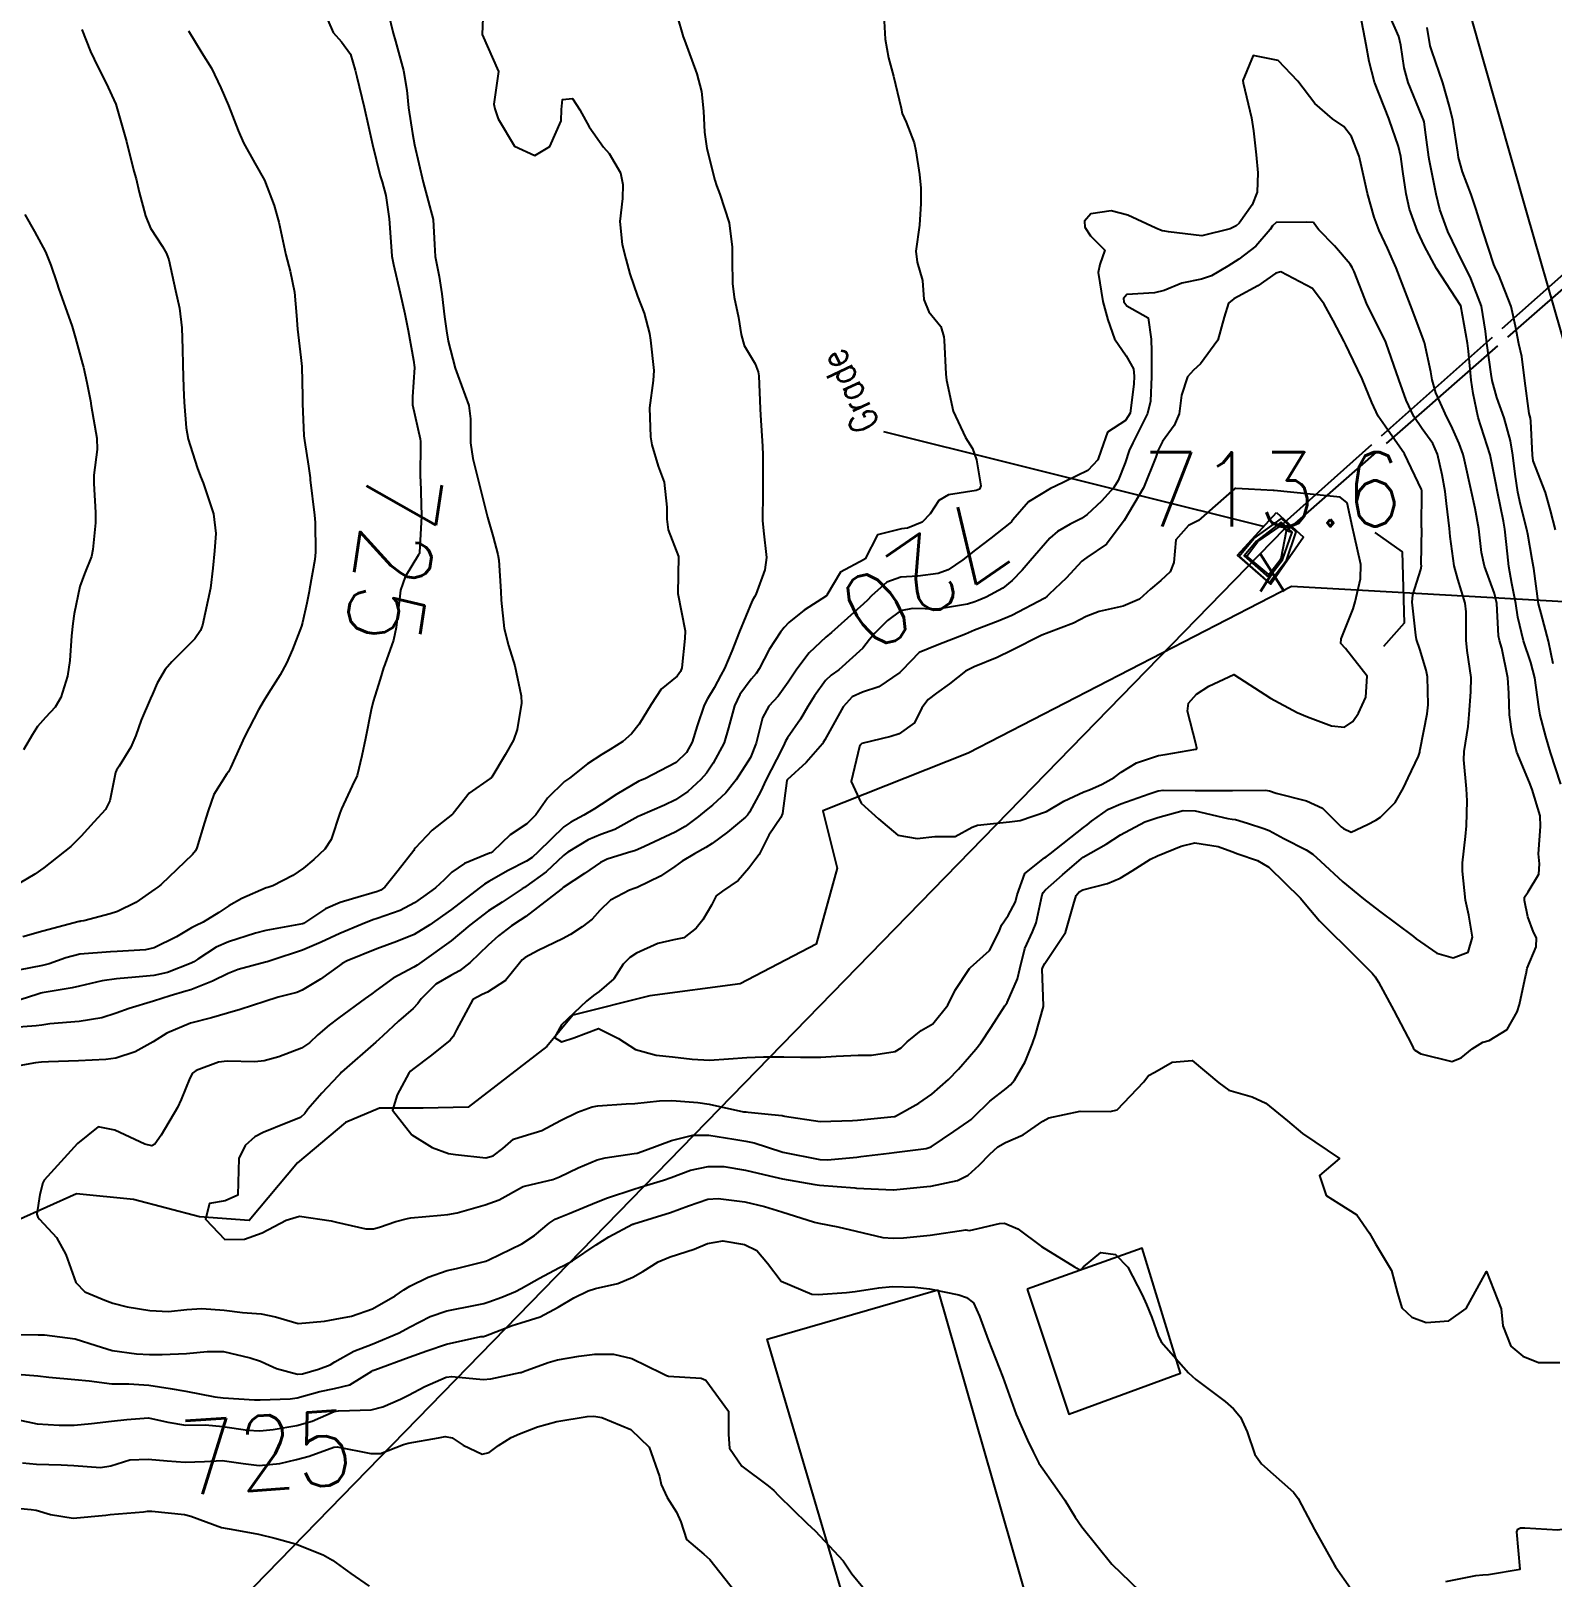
# Model space of a CAD drawing. Header units: metres. Extents: x 292545 to 299085, y 7450245 to 7463078.
# Drawn here: x 298648.7 to 298730.6, y 7450676.4 to 7450759.7 of the extents above; entities that cross this region are included whole.
import ezdxf
from ezdxf.enums import TextEntityAlignment as Align

# ---------------------------------------------------------------- set-up
doc = ezdxf.new("R2010")
doc.units = ezdxf.units.M
doc.linetypes.add('CONTINUO', pattern=[0])
doc.linetypes.add('TRACEJADO', pattern=[8.7, 8, -0.7])
for name, color, linetype in [('Cotas', 45, 'Continuous'), ('Curvas de Nivel 1m', 11, 'Continuous'), ('Curvas de Nivel 5m', 15, 'Continuous'), ('Edificações', 30, 'Continuous'), ('GALERIA', 45, 'Continuous'), ('GRADE', 45, 'Continuous'), ('Hidrografia', 140, 'Continuous'), ('Linha Férrea', 20, 'Continuous'), ('Pontes e viadutos', 190, 'Continuous'), ('Pontos Cotados', 45, 'Continuous'), ('TEXTO', 45, 'Continuous')]:
    doc.layers.add(name, color=color, linetype=linetype)
doc.styles.add('ROMANS', font='romans', dxfattribs={"height": 0.2})
doc.styles.add('Style-STANDARD', font='STANDARD.shx')

# ---------------------------------------------------------------- blocks, each defined once
blk = doc.blocks.new('ELVTXT_102')
at = {"layer": 'Pontos Cotados', "linetype": 'Continuous', "style": 'Style-STANDARD'}
for s, height, p in [('713.6', 4, (0, 4)), ('x', 3, (0, 0))]:
    blk.add_text(s, height=height, dxfattribs=at).set_placement(p, align=Align.MIDDLE_CENTER)

msp = doc.modelspace()

# ---------------------------------------------------------------- linework, layer by layer
at = {"layer": 'Curvas de Nivel 1m', "flags": 128}
for points, elevation in [([(298683.238, 7450761.417), (298683.772, 7450759.534), (298683.816, 7450759.411), (298683.891, 7450759.232), (298684.556, 7450757.403), (298684.803, 7450756.457), (298684.909, 7450755.399), (298684.962, 7450754.269), (298685.099, 7450753.397), (298685.515, 7450751.683), (298685.603, 7450751.392), (298685.796, 7450750.924), (298686.298, 7450749.382), (298686.455, 7450748.075), (298686.464, 7450747.379), (298686.481, 7450746.12), (298686.571, 7450745.377), (298686.804, 7450744.286), (298686.935, 7450743.372), (298687.099, 7450742.771), (298687.687, 7450741.784), (298687.858, 7450741.358), (298687.89, 7450741.147), (298687.973, 7450739.357), (298687.988, 7450739.018), (298688.086, 7450737.355), (298688.113, 7450736.87), (298688.111, 7450735.355), (298688.109, 7450734.852), (298688.091, 7450733.355), (298688.144, 7450732.788), (298688.303, 7450731.353), (298688.209, 7450730.697), (298687.736, 7450729.358), (298687.658, 7450729.232), (298687.529, 7450729.016), (298686.842, 7450727.37), (298686.435, 7450726.309), (298686.036, 7450725.382), (298685.85, 7450725.022), (298685.477, 7450724.343), (298685.123, 7450723.739), (298684.948, 7450723.395), (298684.566, 7450722.285), (298684.295, 7450721.401), (298683.995, 7450720.846), (298683.432, 7450720.312), (298681.743, 7450719.435), (298681.515, 7450719.345), (298681.421, 7450719.304), (298680.245, 7450718.617), (298679.402, 7450718.057), (298679.043, 7450717.819), (298678.469, 7450717.469), (298677.757, 7450717.108), (298677.387, 7450716.854), (298675.996, 7450715.501), (298675.674, 7450715.2), (298675.365, 7450714.996), (298674.387, 7450714.49), (298673.349, 7450713.91), (298673.117, 7450713.763), (298672.816, 7450713.538), (298671.331, 7450712.394), (298670.844, 7450712.049), (298670.166, 7450711.572), (298669.318, 7450711.056), (298668.393, 7450710.668), (298667.31, 7450710.282), (298665.709, 7450709.624), (298665.446, 7450709.483), (298665.299, 7450709.379), (298664.279, 7450708.649), (298663.279, 7450708.047), (298662.997, 7450707.934), (298661.99, 7450707.669), (298661.271, 7450707.441), (298659.944, 7450707.015), (298659.264, 7450706.808), (298658.405, 7450706.565), (298657.258, 7450706.265), (298655.99, 7450705.739), (298655.248, 7450705.261), (298654.277, 7450704.726), (298653.239, 7450704.39), (298652.702, 7450704.312), (298651.237, 7450704.243), (298649.609, 7450704.186), (298649.236, 7450704.174), (298648.917, 7450704.142), (298647.233, 7450703.84)], 722), ([(298673.018, 7450760.427), (298672.983, 7450759.539), (298673.873, 7450757.53), (298673.61, 7450755.777), (298673.658, 7450755.532), (298673.845, 7450754.993), (298674.729, 7450753.521), (298675.818, 7450753.009), (298676.631, 7450753.498), (298677.235, 7450754.888), (298677.261, 7450755.489), (298677.318, 7450756.021), (298677.852, 7450756.083), (298678.238, 7450755.476), (298678.754, 7450754.551), (298679.524, 7450753.463), (298679.82, 7450753.127), (298680.441, 7450752.082), (298680.561, 7450751.449), (298680.553, 7450750.687), (298680.404, 7450749.451), (298680.53, 7450748.218), (298680.734, 7450747.445), (298680.938, 7450746.635), (298681.358, 7450745.436), (298681.719, 7450744.52), (298681.997, 7450743.427), (298682.054, 7450743.071), (298682.24, 7450741.424), (298682.206, 7450740.893), (298682.004, 7450739.426), (298682.056, 7450737.853), (298682.118, 7450737.433), (298682.466, 7450736.272), (298682.79, 7450735.422), (298682.94, 7450734.072), (298682.927, 7450733.42), (298683.014, 7450732.855), (298683.563, 7450731.41), (298683.533, 7450729.41), (298683.93, 7450727.406), (298683.912, 7450727.003), (298683.737, 7450725.408), (298683.677, 7450725.222), (298683.486, 7450724.97), (298682.634, 7450724.264), (298682.098, 7450723.43), (298681.452, 7450722.382), (298681.028, 7450721.864), (298680.559, 7450721.449), (298679.883, 7450721.011), (298679.436, 7450720.747), (298678.652, 7450720.246), (298677.699, 7450719.477), (298677.536, 7450719.364), (298677.42, 7450719.286), (298676.505, 7450718.395), (298675.879, 7450717.503), (298675.388, 7450717.014), (298674.49, 7450716.411), (298673.555, 7450715.528), (298673.449, 7450715.452), (298673.371, 7450715.423), (298672.032, 7450714.881), (298671.356, 7450714.399), (298670.928, 7450713.986), (298670.467, 7450713.569), (298669.824, 7450713.089), (298669.335, 7450712.761), (298668.571, 7450712.351), (298667.328, 7450711.909), (298667.095, 7450711.834), (298666.522, 7450711.612), (298665.318, 7450711.105), (298664.308, 7450710.635), (298663.309, 7450710.211), (298661.673, 7450709.674), (298661.394, 7450709.586), (298661.301, 7450709.555), (298659.831, 7450709.158), (298659.292, 7450708.949), (298658.456, 7450708.538), (298657.278, 7450708.077), (298657.007, 7450707.994), (298656.167, 7450707.737), (298655.27, 7450707.456), (298653.968, 7450707.061), (298653.263, 7450706.81), (298652.481, 7450706.558), (298651.259, 7450706.359), (298649.682, 7450706.238), (298649.256, 7450706.169), (298648.951, 7450706.128), (298647.255, 7450706.01)], 723), ([(298667.91, 7450760.708), (298668.192, 7450759.597), (298668.307, 7450759.177), (298668.741, 7450757.591), (298668.927, 7450756.525), (298669.023, 7450755.588), (298669.224, 7450754.194), (298669.334, 7450753.585), (298669.803, 7450751.58), (298670.352, 7450749.571), (298670.408, 7450748.219), (298670.444, 7450747.57), (298670.668, 7450746.492), (298670.811, 7450745.564), (298670.962, 7450744.313), (298671.066, 7450743.56), (298671.156, 7450743.016), (298671.534, 7450741.552), (298671.677, 7450741.159), (298672.265, 7450739.544), (298672.36, 7450738.828), (298672.359, 7450737.543), (298672.484, 7450736.682), (298672.776, 7450735.538), (298673.162, 7450733.961), (298673.268, 7450733.533), (298673.572, 7450732.465), (298673.826, 7450731.527), (298673.874, 7450731.212), (298673.983, 7450729.526), (298674.004, 7450729.057), (298674.161, 7450727.524), (298674.41, 7450726.615), (298674.753, 7450725.517), (298675.084, 7450723.899), (298675.103, 7450723.514), (298674.867, 7450722.097), (298674.666, 7450721.518), (298674.228, 7450720.729), (298673.511, 7450719.529), (298673.473, 7450719.479), (298673.422, 7450719.446), (298672.287, 7450718.67), (298671.428, 7450717.559), (298671.393, 7450717.526), (298670.283, 7450716.672), (298669.374, 7450715.694), (298669.327, 7450715.627), (298669.295, 7450715.581), (298668.456, 7450714.49), (298667.745, 7450713.596), (298667.515, 7450713.433), (298667.349, 7450713.368), (298665.997, 7450712.966), (298665.34, 7450712.767), (298664.537, 7450712.436), (298663.349, 7450711.65), (298663.323, 7450711.636), (298663.3, 7450711.627), (298661.319, 7450711.269), (298660.766, 7450711.127), (298659.313, 7450710.659), (298658.649, 7450710.368), (298657.653, 7450709.716), (298657.44, 7450709.579), (298657.3, 7450709.513), (298656.02, 7450709.011), (298655.289, 7450708.841), (298654.304, 7450708.744), (298653.286, 7450708.656), (298652.504, 7450708.558), (298651.28, 7450708.267), (298650.898, 7450708.176), (298649.274, 7450707.909), (298649.203, 7450707.892), (298648.991, 7450707.823), (298647.691, 7450707.413)], 724), ([(298694.624, 7450760.571), (298694.702, 7450759.282), (298694.883, 7450758.28), (298695.148, 7450757.277), (298695.556, 7450755.565), (298695.624, 7450755.272), (298695.838, 7450754.8), (298696.267, 7450753.703), (298696.35, 7450753.262), (298696.546, 7450751.995), (298696.614, 7450751.258), (298696.627, 7450750.42), (298696.547, 7450749.258), (298696.361, 7450747.863), (298696.42, 7450747.26), (298696.719, 7450746.274), (298696.782, 7450745.254), (298697.055, 7450744.588), (298697.708, 7450743.796), (298697.866, 7450743.238), (298697.879, 7450743.06), (298697.972, 7450741.237), (298698.003, 7450740.912), (298698.371, 7450739.233), (298699.037, 7450737.828), (298699.415, 7450737.222), (298699.627, 7450736.612), (298699.85, 7450735.218), (298699.784, 7450735.045), (298699.609, 7450734.966), (298698.111, 7450734.729), (298697.601, 7450734.425), (298697.126, 7450733.718), (298696.701, 7450733.259), (298695.903, 7450732.944), (298695.579, 7450732.909), (298694.279, 7450732.58), (298693.617, 7450731.289), (298693.59, 7450731.262), (298693.562, 7450731.253), (298692.295, 7450730.566), (298691.549, 7450729.32), (298691.533, 7450729.3), (298690.331, 7450728.526), (298689.518, 7450727.855), (298689.265, 7450727.593), (298689.067, 7450727.344), (298688.457, 7450726.397), (298687.913, 7450725.356), (298687.742, 7450725.104), (298687.485, 7450724.804), (298686.869, 7450723.972), (298686.585, 7450723.373), (298686.262, 7450722.189), (298686.019, 7450721.381), (298685.432, 7450720.275), (298685.073, 7450719.747), (298684.772, 7450719.397), (298684.063, 7450718.754), (298683.406, 7450718.301), (298682.809, 7450718.012), (298681.477, 7450717.439), (298681.392, 7450717.397), (298680.124, 7450716.714), (298679.383, 7450716.434), (298678.7, 7450716.147), (298677.597, 7450715.478), (298677.465, 7450715.385), (298677.37, 7450715.302), (298676.431, 7450714.419), (298675.345, 7450713.636), (298675.264, 7450713.59), (298675.143, 7450713.512), (298674.061, 7450712.797), (298673.331, 7450712.323), (298672.324, 7450711.545), (298671.314, 7450710.702), (298669.74, 7450709.576), (298669.48, 7450709.398), (298669.299, 7450709.287), (298668.184, 7450708.696), (298667.28, 7450708.041), (298667.032, 7450707.848), (298666.686, 7450707.609), (298665.262, 7450706.569), (298664.734, 7450706.159), (298664.136, 7450705.641), (298663.674, 7450705.22), (298663.246, 7450704.919), (298662.025, 7450704.452), (298661.239, 7450704.241), (298660.738, 7450704.185), (298659.238, 7450704.229), (298658.774, 7450704.168), (298657.581, 7450703.717), (298657.378, 7450703.572), (298657.227, 7450703.314), (298656.77, 7450702.166), (298656.566, 7450701.73), (298655.677, 7450700.232), (298655.34, 7450699.748), (298655.182, 7450699.667), (298654.803, 7450699.754), (298653.19, 7450700.504), (298652.289, 7450700.682), (298651.183, 7450699.79), (298649.384, 7450697.817), (298649.313, 7450697.665), (298649.151, 7450697.051), (298648.979, 7450695.978), (298649.038, 7450695.821), (298649.132, 7450695.724), (298650.046, 7450694.73), (298650.552, 7450693.806), (298651.09, 7450692.298), (298651.572, 7450691.793), (298652.654, 7450691.351), (298653.077, 7450691.194), (298653.85, 7450690.987), (298655.073, 7450690.799), (298656.086, 7450690.748), (298657.074, 7450690.842), (298657.88, 7450690.907), (298659.074, 7450690.821), (298660.071, 7450690.692), (298661.072, 7450690.61), (298661.851, 7450690.449), (298663.067, 7450690.096), (298664.49, 7450690.214), (298665.07, 7450690.337), (298665.948, 7450690.493), (298667.076, 7450690.879), (298668.288, 7450691.588), (298668.754, 7450691.917), (298669.091, 7450692.11), (298670.082, 7450692.586), (298671.104, 7450692.944), (298671.593, 7450693.065), (298673.112, 7450693.439), (298673.18, 7450693.461), (298673.337, 7450693.528), (298674.529, 7450694.105), (298675.122, 7450694.392), (298675.796, 7450694.834), (298676.591, 7450695.495), (298676.91, 7450695.718), (298677.136, 7450695.814), (298677.67, 7450696.014), (298679.145, 7450696.635), (298679.743, 7450696.858), (298681.152, 7450697.323), (298681.501, 7450697.435), (298682.755, 7450697.82), (298683.161, 7450697.964), (298684.218, 7450698.348), (298685.17, 7450698.559), (298686.001, 7450698.551), (298687.168, 7450698.354), (298688.461, 7450698.053), (298689.161, 7450697.893), (298690.903, 7450697.577), (298691.156, 7450697.542), (298693.057, 7450697.398), (298693.154, 7450697.393), (298695.134, 7450697.289), (298695.153, 7450697.291), (298696.939, 7450697.47), (298697.157, 7450697.495), (298698.59, 7450697.8), (298699.166, 7450698.094), (298699.763, 7450698.625), (298700.336, 7450699.208), (298700.78, 7450699.612), (298701.189, 7450699.85), (298702.132, 7450700.252), (298703.201, 7450700.991), (298703.527, 7450701.175), (298705.207, 7450701.525), (298706.819, 7450701.521), (298707.208, 7450701.603), (298708.643, 7450703.109), (298708.885, 7450703.448), (298709.231, 7450703.638), (298710.161, 7450704.168), (298711.241, 7450704.259), (298712.68, 7450703.065), (298713.219, 7450702.669), (298714.474, 7450702.299), (298715.212, 7450701.971), (298716.386, 7450701.018), (298717.196, 7450700.332), (298719.183, 7450698.99), (298718.11, 7450698.059), (298718.463, 7450696.997), (298719.149, 7450696.567), (298720.119, 7450695.951), (298720.806, 7450694.965), (298721.124, 7450694.383), (298721.988, 7450692.951), (298722.317, 7450691.721), (298722.545, 7450690.945), (298723.078, 7450690.429), (298723.856, 7450690.151), (298725.076, 7450690.238), (298726.018, 7450690.906), (298727.103, 7450692.89), (298727.891, 7450690.882), (298727.99, 7450689.964), (298728.417, 7450688.876), (298729.055, 7450688.33), (298729.916, 7450687.991), (298731.05, 7450687.997)], 721), ([(298731.11, 7450719.152), (298730.554, 7450720.853), (298730.306, 7450721.712), (298730.003, 7450722.862), (298729.919, 7450723.314), (298729.705, 7450724.867), (298729.495, 7450725.699), (298729.097, 7450726.866), (298728.8, 7450728.145), (298728.679, 7450728.873), (298728.476, 7450729.949), (298728.314, 7450730.879), (298728.239, 7450731.549), (298728.09, 7450732.882), (298728.015, 7450733.311), (298727.695, 7450734.889), (298727.61, 7450735.365), (298727.297, 7450736.893), (298727.142, 7450737.391), (298726.655, 7450738.9), (298726.378, 7450740.198), (298726.27, 7450740.904), (298726.134, 7450742.47), (298726.081, 7450742.906), (298725.723, 7450744.91), (298724.419, 7450746.923), (298723.765, 7450748.13), (298723.504, 7450748.668), (298723.382, 7450748.936), (298722.956, 7450750.113), (298722.767, 7450750.945), (298722.601, 7450752.158), (298722.49, 7450752.95), (298722.37, 7450753.493), (298721.862, 7450754.96), (298721.844, 7450755.007), (298721.073, 7450756.968), (298720.786, 7450758.069), (298720.619, 7450758.973), (298720.309, 7450760.576)], 721), ([(298730.705, 7450725.638), (298730.453, 7450726.851), (298730.046, 7450728.337), (298729.915, 7450728.856), (298729.648, 7450730.773), (298729.635, 7450730.859), (298729.567, 7450731.246), (298729.338, 7450732.621), (298729.284, 7450732.864), (298728.935, 7450734.209), (298728.792, 7450734.872), (298728.646, 7450735.847), (298728.521, 7450736.877), (298728.406, 7450737.644), (298728.057, 7450738.884), (298727.669, 7450739.985), (298727.409, 7450740.893), (298727.349, 7450741.231), (298727.12, 7450742.896), (298727.048, 7450743.558), (298726.83, 7450744.899), (298726.258, 7450746.392), (298726.006, 7450746.907), (298725.758, 7450747.397), (298725.024, 7450748.917), (298724.595, 7450750.112), (298724.392, 7450750.924), (298724.028, 7450752.719), (298723.993, 7450752.928), (298723.835, 7450754.132), (298723.739, 7450754.829), (298723.716, 7450754.932), (298723.623, 7450755.157), (298722.886, 7450756.945), (298722.672, 7450757.739), (298722.487, 7450758.951), (298722.372, 7450759.427), (298721.908, 7450760.489)], 722), ([(298651.41, 7450759.795), (298651.881, 7450758.609), (298652.267, 7450757.786), (298652.73, 7450756.916), (298653.244, 7450755.776), (298653.823, 7450753.77), (298654.22, 7450752.177), (298654.338, 7450751.762), (298654.509, 7450751.042), (298654.846, 7450749.754), (298655.12, 7450749.103), (298655.757, 7450748.119), (298655.977, 7450747.738), (298656.099, 7450747.387), (298656.463, 7450745.733), (298656.665, 7450744.784), (298656.803, 7450743.729), (298656.828, 7450742.592), (298656.845, 7450741.728), (298656.898, 7450740.501), (298656.932, 7450739.727), (298657.03, 7450738.338), (298657.141, 7450737.725), (298657.618, 7450736.213), (298657.802, 7450735.718), (298657.942, 7450735.383), (298658.5, 7450733.711), (298658.624, 7450732.658), (298658.567, 7450731.71), (298658.476, 7450730.789), (298658.342, 7450729.712), (298658.205, 7450729.041), (298657.91, 7450727.716), (298657.806, 7450727.421), (298657.506, 7450726.984), (298656.264, 7450725.738), (298655.899, 7450725.332), (298655.476, 7450724.595), (298655.22, 7450723.999), (298655.111, 7450723.754), (298654.609, 7450722.6), (298654.318, 7450721.761), (298654.06, 7450721.14), (298653.426, 7450720.111), (298653.286, 7450719.91), (298653.219, 7450719.772), (298652.923, 7450718.252), (298652.686, 7450717.777), (298652.066, 7450717.104), (298651.379, 7450716.352), (298650.825, 7450715.798), (298649.361, 7450714.639), (298648.878, 7450714.304), (298648.08, 7450713.833)], 727), ([(298657.154, 7450759.727), (298657.881, 7450758.548), (298658.402, 7450757.715), (298658.909, 7450756.663), (298659.314, 7450755.705), (298659.833, 7450754.364), (298660.115, 7450753.696), (298660.728, 7450752.602), (298661.257, 7450751.678), (298661.783, 7450750.325), (298661.961, 7450749.668), (298662.023, 7450749.415), (298662.395, 7450747.664), (298662.629, 7450746.776), (298662.878, 7450745.659), (298662.981, 7450744.39), (298663.032, 7450743.657), (298663.218, 7450742.125), (298663.258, 7450741.654), (298663.298, 7450740.022), (298663.3, 7450739.654), (298663.378, 7450737.912), (298663.412, 7450737.652), (298663.619, 7450736.283), (298663.711, 7450735.649), (298663.724, 7450735.536), (298663.949, 7450733.646), (298663.983, 7450733.242), (298664.004, 7450731.646), (298663.958, 7450731.247), (298663.684, 7450729.649), (298663.659, 7450729.531), (298663.532, 7450728.89), (298663.311, 7450727.857), (298663.249, 7450727.653), (298662.757, 7450726.401), (298662.432, 7450725.661), (298662.102, 7450725.045), (298661.469, 7450724.045), (298661.325, 7450723.812), (298661.236, 7450723.673), (298660.937, 7450723.157), (298660.183, 7450721.689), (298659.426, 7450720.034), (298659.31, 7450719.815), (298659.229, 7450719.702), (298658.516, 7450718.599), (298658.214, 7450717.712), (298658.022, 7450717.078), (298657.615, 7450715.718), (298657.538, 7450715.551), (298657.369, 7450715.35), (298655.686, 7450713.745), (298655.501, 7450713.598), (298655.349, 7450713.484), (298654.328, 7450712.771), (298653.331, 7450712.297), (298652.943, 7450712.16), (298651.511, 7450711.788), (298651.352, 7450711.76), (298651.323, 7450711.755), (298651.275, 7450711.743), (298649.317, 7450711.237), (298648.227, 7450710.918)], 726), ([(298730.828, 7450732.848), (298730.555, 7450733.889), (298730.28, 7450734.853), (298729.628, 7450736.562), (298729.58, 7450736.861), (298729.499, 7450738.71), (298729.468, 7450738.863), (298729.398, 7450739.123), (298729.169, 7450740.868), (298729.003, 7450742.177), (298728.847, 7450742.873), (298728.662, 7450743.826), (298728.441, 7450744.879), (298727.749, 7450746.611), (298727.614, 7450746.891), (298727.505, 7450747.143), (298726.926, 7450748.898), (298726.536, 7450750.152), (298726.284, 7450750.905), (298725.811, 7450752.128), (298725.597, 7450752.912), (298725.555, 7450753.183), (298725.298, 7450754.915), (298725.118, 7450755.653), (298724.756, 7450756.921), (298724.161, 7450758.657), (298724.07, 7450758.928), (298723.903, 7450759.91)], 723), ([(298648.343, 7450749.832), (298648.855, 7450748.915), (298649.456, 7450747.823), (298649.746, 7450747.105), (298650.066, 7450746.145), (298650.18, 7450745.813), (298650.414, 7450745.119), (298650.883, 7450743.802), (298651.072, 7450743.175), (298651.444, 7450741.794), (298651.493, 7450741.605), (298651.673, 7450740.788), (298651.873, 7450739.788), (298651.922, 7450739.524), (298652.223, 7450737.784), (298652.24, 7450737.17), (298652.058, 7450735.786), (298652.051, 7450735.341), (298652.156, 7450733.784), (298652.142, 7450733.22), (298652.01, 7450731.786), (298651.93, 7450731.415), (298651.55, 7450730.475), (298651.305, 7450729.794), (298651.002, 7450728.316), (298650.929, 7450727.799), (298650.853, 7450727.146), (298650.76, 7450725.801), (298650.642, 7450724.96), (298650.282, 7450723.808), (298649.977, 7450723.3), (298649.457, 7450722.745), (298649.018, 7450722.255), (298648.758, 7450721.827), (298648.276, 7450720.99)], 728), ([(298647.396, 7450689.5), (298649.06, 7450689.488), (298649.397, 7450689.479), (298651.058, 7450689.278), (298652.183, 7450688.912), (298653.052, 7450688.638), (298654.349, 7450688.458), (298655.05, 7450688.424), (298655.736, 7450688.426), (298657.051, 7450688.486), (298658.166, 7450688.595), (298659.052, 7450688.594), (298660.482, 7450688.252), (298661.047, 7450688.058), (298661.309, 7450687.94), (298661.899, 7450687.667), (298663.039, 7450687.37), (298663.304, 7450687.382), (298664.167, 7450687.639), (298664.8, 7450687.877), (298665.047, 7450688.024), (298666.069, 7450688.603), (298667.057, 7450688.98), (298668.517, 7450689.588), (298669.066, 7450689.889), (298670.173, 7450690.468), (298671.075, 7450690.781), (298672.627, 7450691.085), (298673.079, 7450691.179), (298673.348, 7450691.259), (298674.045, 7450691.52), (298674.777, 7450691.823), (298675.09, 7450691.981), (298676.068, 7450692.531), (298677.107, 7450693.09), (298677.377, 7450693.218), (298677.86, 7450693.479), (298679.122, 7450694.328), (298679.808, 7450694.772), (298681.093, 7450695.44), (298681.119, 7450695.454), (298681.161, 7450695.467), (298683.14, 7450696.072), (298684.105, 7450696.439), (298685.147, 7450696.786), (298685.706, 7450696.826), (298687.146, 7450696.64), (298688.19, 7450696.401), (298689.141, 7450696.119), (298690.899, 7450695.558), (298691.135, 7450695.497), (298692.152, 7450695.31), (298693.131, 7450695.07), (298694.569, 7450694.72), (298695.127, 7450694.683), (298695.683, 7450694.709), (298697.129, 7450694.848), (298699.044, 7450695.134), (298699.132, 7450695.131), (298699.239, 7450695.112), (298699.705, 7450695.214), (298700.859, 7450695.479), (298701.136, 7450695.497), (298701.856, 7450695.193), (298703.119, 7450694.248), (298704.898, 7450693.153), (298705.024, 7450693.073), (298705.102, 7450693.026), (298705.254, 7450692.996), (298705.392, 7450693.147), (298706.329, 7450693.923), (298707.113, 7450693.813), (298707.779, 7450693.123), (298708.557, 7450691.646), (298708.785, 7450691.113), (298709.076, 7450690.41), (298709.403, 7450689.441), (298709.577, 7450689.102), (298711.038, 7450687.429), (298711.434, 7450687.076), (298713.021, 7450685.895), (298713.463, 7450685.499), (298713.851, 7450685.047), (298714.216, 7450684.253), (298714.625, 7450683.036), (298714.985, 7450682.53), (298716.709, 7450681.013), (298716.959, 7450680.661), (298717.833, 7450679.001), (298718.914, 7450677.083), (298718.97, 7450676.989), (298719.771, 7450675.846)], 722), ([(298647.476, 7450687.396), (298649.035, 7450687.275), (298649.64, 7450687.208), (298651.032, 7450687.086), (298651.81, 7450687.01), (298653.029, 7450686.852), (298653.95, 7450686.84), (298655.028, 7450686.778), (298656.169, 7450686.589), (298657.024, 7450686.445), (298658.574, 7450686.15), (298659.019, 7450686.09), (298660.719, 7450685.982), (298661.017, 7450685.977), (298662.634, 7450686.04), (298663.02, 7450686.093), (298664.234, 7450686.429), (298665.027, 7450686.597), (298665.859, 7450686.793), (298667.042, 7450687.53), (298667.087, 7450687.564), (298667.193, 7450687.608), (298669.05, 7450688.283), (298669.995, 7450688.63), (298671.057, 7450688.984), (298672.92, 7450689.39), (298673.062, 7450689.403), (298673.163, 7450689.427), (298673.396, 7450689.527), (298674.595, 7450689.987), (298675.069, 7450690.126), (298676.117, 7450690.455), (298677.078, 7450690.976), (298677.923, 7450691.477), (298678.698, 7450691.857), (298679.091, 7450691.976), (298680.288, 7450692.255), (298681.1, 7450692.597), (298681.649, 7450692.888), (298682.463, 7450693.42), (298683.116, 7450693.683), (298684.415, 7450694.102), (298685.123, 7450694.408), (298685.956, 7450694.551), (298687.123, 7450694.352), (298687.786, 7450694.026), (298688.356, 7450693.351), (298689.099, 7450692.382), (298690.744, 7450691.668), (298691.088, 7450691.651), (298692.623, 7450691.771), (298693.091, 7450691.827), (298694.352, 7450692.023), (298695.095, 7450692.094), (298696.293, 7450692.06), (298697.094, 7450691.967), (298698.671, 7450691.645), (298699.087, 7450691.503), (298699.462, 7450691.216), (298699.79, 7450690.499), (298700.247, 7450689.208), (298701.033, 7450687.2), (298701.753, 7450685.193), (298702.375, 7450683.81), (298702.675, 7450683.183), (298702.984, 7450682.566), (298703.976, 7450681.165), (298704.384, 7450680.585), (298704.948, 7450679.671), (298705.304, 7450679.146), (298706.913, 7450677.13), (298708.894, 7450675.227)], 723), ([(298647.909, 7450684.926), (298649.002, 7450684.686), (298650.195, 7450684.614), (298651.001, 7450684.627), (298651.926, 7450684.71), (298653.004, 7450684.837), (298653.835, 7450684.932), (298655.006, 7450685.01), (298656.048, 7450684.779), (298657.002, 7450684.627), (298658.081, 7450684.631), (298659.001, 7450684.545), (298660.336, 7450684.351), (298660.999, 7450684.322), (298661.717, 7450684.386), (298663.002, 7450684.595), (298663.818, 7450684.829), (298665.01, 7450685.346), (298665.24, 7450685.398), (298667.011, 7450685.444), (298667.627, 7450685.601), (298668.586, 7450686.02), (298669.023, 7450686.236), (298669.897, 7450686.704), (298671.038, 7450687.205), (298671.346, 7450687.248), (298673.036, 7450687.085), (298673.449, 7450687.114), (298675.032, 7450687.447), (298675.082, 7450687.46), (298675.21, 7450687.508), (298676.537, 7450687.999), (298677.043, 7450688.131), (298678.191, 7450688.328), (298679.048, 7450688.443), (298680.054, 7450688.444), (298681.045, 7450688.214), (298682.668, 7450687.415), (298682.909, 7450687.289), (298683.031, 7450687.255), (298684.786, 7450687.149), (298685.029, 7450687.045), (298686.255, 7450685.378), (298686.262, 7450684.116), (298686.318, 7450683.377), (298686.978, 7450682.408), (298688.39, 7450681.349), (298688.709, 7450681.093), (298688.958, 7450680.825), (298690.502, 7450679.324), (298690.937, 7450678.932), (298692.439, 7450677.305), (298692.906, 7450676.618), (298693.499, 7450675.891)], 724), ([(298646.947, 7450680.231), (298648.686, 7450680.082), (298648.945, 7450680.043), (298649.731, 7450679.812), (298650.941, 7450679.605), (298652.702, 7450679.774), (298652.943, 7450679.803), (298654.738, 7450679.959), (298654.945, 7450679.986), (298655.191, 7450679.992), (298656.944, 7450679.798), (298657.277, 7450679.717), (298658.937, 7450679.111), (298659.651, 7450678.977), (298660.934, 7450678.751), (298661.805, 7450678.54), (298662.929, 7450678.224), (298664.418, 7450677.635), (298664.919, 7450677.339), (298665.903, 7450676.625), (298666.898, 7450675.953)], 726), ([(298724.906, 7450676.189), (298726.53, 7450676.516), (298726.91, 7450676.559), (298727.216, 7450676.581), (298728.913, 7450676.87), (298728.748, 7450678.872), (298728.796, 7450679.02), (298728.945, 7450679.087), (298729.163, 7450679.085), (298730.944, 7450678.978), (298732.538, 7450679.233), (298732.947, 7450679.252), (298733.52, 7450678.814), (298734.92, 7450677.276), (298735.138, 7450676.797), (298735.394, 7450675.288)], 722)]:
    msp.add_lwpolyline(points, dxfattribs=dict(at, elevation=elevation))
for points, elevation in [([(298717.779, 7450749.395), (298717.38, 7450749.413), (298715.778, 7450749.396), (298715.577, 7450749.231), (298715.442, 7450749.033), (298714.675, 7450748.13), (298713.757, 7450747.423), (298713.162, 7450747.059), (298712.279, 7450746.538), (298711.742, 7450746.349), (298710.693, 7450746.136), (298709.733, 7450745.743), (298709.223, 7450745.615), (298707.729, 7450745.52), (298707.548, 7450745.309), (298707.562, 7450745.132), (298707.721, 7450744.921), (298708.868, 7450744.266), (298709.038, 7450743.11), (298709.049, 7450742.462), (298709.048, 7450741.11), (298708.994, 7450739.779), (298708.846, 7450739.112), (298708.043, 7450737.53), (298707.85, 7450737.127), (298707.626, 7450736.458), (298707.25, 7450735.501), (298707.024, 7450735.136), (298706.356, 7450734.388), (298705.591, 7450733.674), (298705.277, 7450733.464), (298704.674, 7450733.159), (298703.989, 7450732.756), (298703.575, 7450732.397), (298702.517, 7450731.186), (298702.076, 7450730.671), (298701.547, 7450730.115), (298701.034, 7450729.712), (298700.148, 7450729.214), (298699.711, 7450729.038), (298699.53, 7450728.977), (298699.144, 7450728.84), (298697.526, 7450728.568), (298696.182, 7450728.608), (298695.525, 7450728.479), (298694.834, 7450727.963), (298694.142, 7450727.284), (298693.861, 7450726.935), (298693.505, 7450726.481), (298692.196, 7450725.309), (298691.787, 7450725.017), (298691.484, 7450724.732), (298690.887, 7450723.911), (298690.534, 7450723.329), (298690.139, 7450722.651), (298689.446, 7450721.643), (298689.329, 7450721.457), (298689.279, 7450721.342), (298689.131, 7450721.036), (298688.263, 7450719.357), (298688.001, 7450718.774), (298687.397, 7450717.635), (298687.28, 7450717.485), (298687.167, 7450717.372), (298686.199, 7450716.568), (298685.378, 7450715.943), (298685.039, 7450715.73), (298684.419, 7450715.4), (298683.766, 7450715.007), (298683.362, 7450714.71), (298682.586, 7450714.19), (298681.345, 7450713.59), (298681.234, 7450713.551), (298680.923, 7450713.444), (298679.901, 7450712.89), (298679.332, 7450712.346), (298678.91, 7450711.881), (298678.381, 7450711.469), (298677.738, 7450711.057), (298677.316, 7450710.812), (298675.997, 7450710.187), (298675.306, 7450709.805), (298675.137, 7450709.679), (298674.992, 7450709.513), (298674.245, 7450708.564), (298673.279, 7450707.945), (298672.989, 7450707.823), (298672.475, 7450707.542), (298671.608, 7450705.906), (298671.421, 7450705.557), (298671.251, 7450705.366), (298670.256, 7450704.557), (298669.235, 7450703.786), (298669.12, 7450703.695), (298669.03, 7450703.582), (298668.399, 7450702.404), (298668.156, 7450701.59), (298669.19, 7450700.267), (298670.283, 7450699.569), (298671.178, 7450699.255), (298671.541, 7450699.191), (298673.175, 7450699.025), (298673.582, 7450699.121), (298674.094, 7450699.521), (298674.671, 7450700.032), (298675.19, 7450700.18), (298676.207, 7450700.486), (298677.198, 7450701.022), (298678.12, 7450701.476), (298678.912, 7450701.76), (298679.208, 7450701.816), (298680.735, 7450701.92), (298681.211, 7450701.953), (298682.545, 7450702.088), (298683.213, 7450702.114), (298684.602, 7450702.006), (298685.208, 7450701.903), (298687.071, 7450701.505), (298687.204, 7450701.491), (298687.32, 7450701.485), (298688.578, 7450701.349), (298689.153, 7450701.291), (298689.202, 7450701.284), (298689.282, 7450701.259), (298691.199, 7450700.972), (298692.936, 7450701.029), (298693.201, 7450701.057), (298695.18, 7450701.248), (298695.203, 7450701.25), (298695.219, 7450701.254), (298695.256, 7450701.269), (298696.509, 7450701.958), (298697.215, 7450702.449), (298698.121, 7450703.237), (298698.661, 7450703.799), (298699.242, 7450704.477), (298699.588, 7450704.876), (298699.848, 7450705.214), (298700.413, 7450706.057), (298701.141, 7450707.201), (298701.199, 7450707.276), (298701.276, 7450707.392), (298701.834, 7450708.656), (298701.949, 7450709.194), (298702.218, 7450710.287), (298702.648, 7450711.187), (298702.84, 7450711.673), (298703.162, 7450713.182), (298703.216, 7450713.31), (298703.347, 7450713.449), (298704.263, 7450714.263), (298705.278, 7450715.151), (298705.374, 7450715.215), (298706.61, 7450715.908), (298707.386, 7450716.412), (298708.701, 7450717.11), (298709.396, 7450717.359), (298710.765, 7450717.721), (298711.399, 7450717.707), (298713.165, 7450717.292), (298713.395, 7450717.263), (298713.579, 7450717.242), (298714.222, 7450717.048), (298715.113, 7450716.757), (298715.389, 7450716.643), (298716.178, 7450716.229), (298717.379, 7450715.618), (298717.747, 7450715.375), (298718.156, 7450714.998), (298719.357, 7450713.89), (298720.471, 7450712.969), (298721.336, 7450712.304), (298723.173, 7450710.942), (298723.321, 7450710.825), (298724.425, 7450710.038), (298725.306, 7450709.792), (298726.11, 7450710.103), (298726.353, 7450710.9), (298726.148, 7450712.089), (298725.98, 7450712.904), (298725.808, 7450714.463), (298725.811, 7450714.906), (298725.971, 7450716.32), (298726.025, 7450716.904), (298726.056, 7450718.254), (298726.024, 7450718.904), (298725.885, 7450720.456), (298725.904, 7450720.905), (298726.112, 7450722.248), (298726.164, 7450722.903), (298726.261, 7450724.116), (298726.274, 7450724.902), (298726.067, 7450726.341), (298726.003, 7450726.905), (298726.011, 7450728.422), (298725.956, 7450728.906), (298725.552, 7450730.193), (298725.363, 7450730.913), (298725.156, 7450732.493), (298725.109, 7450732.917), (298724.951, 7450734.274), (298724.873, 7450734.921), (298724.722, 7450735.818), (298724.463, 7450736.928), (298724.212, 7450737.505), (298723.646, 7450738.286), (298723.188, 7450738.945), (298722.777, 7450739.838), (298722.373, 7450740.953), (298721.702, 7450742.907), (298721.679, 7450742.96), (298721.654, 7450743.01), (298720.672, 7450744.971), (298719.966, 7450746.762), (298719.874, 7450746.979), (298719.755, 7450747.167), (298718.916, 7450748.144), (298718.068, 7450749.006), (298717.945, 7450749.178)], 719), ([(298718.357, 7450745), (298717.735, 7450745.843), (298716.024, 7450746.752), (298715.748, 7450746.675), (298714.782, 7450745.995), (298713.728, 7450745.413), (298713.489, 7450745.291), (298713.203, 7450745.058), (298712.96, 7450744.306), (298712.63, 7450743.066), (298711.69, 7450741.791), (298711.315, 7450741.455), (298710.996, 7450741.087), (298710.665, 7450740.093), (298710.535, 7450739.091), (298710.275, 7450738.465), (298709.638, 7450737.612), (298709.401, 7450737.103), (298709.29, 7450736.766), (298708.62, 7450735.115), (298707.586, 7450733.345), (298707.491, 7450733.224), (298707.423, 7450733.132), (298706.635, 7450732.076), (298705.565, 7450731.352), (298705.44, 7450731.276), (298705.303, 7450731.153), (298704.459, 7450730.251), (298703.536, 7450729.374), (298703.437, 7450729.269), (298703.31, 7450729.173), (298701.523, 7450728.242), (298700.792, 7450727.935), (298699.515, 7450727.44), (298699.028, 7450727.227), (298697.507, 7450726.642), (298696.528, 7450726.234), (298695.602, 7450725.269), (298695.551, 7450725.211), (298695.491, 7450725.156), (298694.365, 7450724.396), (298693.475, 7450724.101), (298692.924, 7450723.846), (298692.446, 7450723.305), (298691.445, 7450721.536), (298691.368, 7450721.397), (298691.319, 7450721.321), (298690.446, 7450720.317), (298689.423, 7450719.389), (298689.401, 7450719.34), (298689.172, 7450717.568), (298689.083, 7450717.345), (298688.426, 7450716.397), (298687.918, 7450715.362), (298687.686, 7450715.047), (298687.362, 7450714.627), (298686.772, 7450713.955), (298685.931, 7450713.384), (298685.597, 7450713.131), (298685.335, 7450712.637), (298684.877, 7450711.845), (298684.519, 7450711.398), (298683.854, 7450710.868), (298683.316, 7450710.763), (298682.456, 7450710.565), (298681.309, 7450710.035), (298680.944, 7450709.806), (298680.586, 7450709.447), (298680.078, 7450708.665), (298679.281, 7450707.972), (298678.977, 7450707.763), (298678.599, 7450707.467), (298677.26, 7450706.192), (298676.878, 7450705.494), (298677.251, 7450705.268), (298677.925, 7450705.48), (298679.258, 7450705.988), (298680.331, 7450705.449), (298681.247, 7450704.863), (298682.364, 7450704.543), (298683.243, 7450704.456), (298684.303, 7450704.333), (298685.236, 7450704.284), (298686.26, 7450704.358), (298687.239, 7450704.423), (298688.143, 7450704.453), (298689.24, 7450704.456), (298690.131, 7450704.44), (298691.24, 7450704.449), (298692.062, 7450704.487), (298693.242, 7450704.545), (298693.972, 7450704.553), (298695.245, 7450704.739), (298695.568, 7450704.947), (298695.888, 7450705.264), (298696.645, 7450705.871), (298697.263, 7450706.236), (298698.075, 7450707.238), (298698.468, 7450708.049), (298699.244, 7450709.221), (298699.303, 7450709.273), (298700.327, 7450710.195), (298700.835, 7450711.205), (298700.976, 7450711.554), (298701.332, 7450712.069), (298701.72, 7450712.816), (298701.815, 7450713.195), (298702.224, 7450714.327), (298703.292, 7450715.181), (298703.373, 7450715.229), (298703.585, 7450715.386), (298705.39, 7450716.81), (298705.584, 7450716.955), (298705.826, 7450717.146), (298706.743, 7450717.793), (298707.402, 7450718.085), (298708.923, 7450718.622), (298709.41, 7450718.786), (298709.677, 7450718.831), (298711.41, 7450718.815), (298711.683, 7450718.804), (298713.41, 7450718.81), (298715.202, 7450718.824), (298715.411, 7450718.788), (298715.769, 7450718.667), (298717.405, 7450718.246), (298718.263, 7450717.859), (298719.136, 7450716.984), (298719.265, 7450716.855), (298719.391, 7450716.759), (298719.808, 7450716.557), (298720.692, 7450716.967), (298721.143, 7450717.215), (298721.397, 7450717.362), (298722.191, 7450718.166), (298722.635, 7450718.948), (298722.877, 7450719.489), (298723.439, 7450720.662), (298723.509, 7450720.872), (298723.517, 7450720.939), (298723.528, 7450721.023), (298723.903, 7450722.933), (298723.954, 7450723.419), (298723.917, 7450724.934), (298723.857, 7450725.295), (298723.508, 7450726.426), (298723.341, 7450726.942), (298723.293, 7450727.165), (298723.092, 7450728.944), (298723.133, 7450729.351), (298723.56, 7450730.718), (298723.602, 7450730.9), (298723.599, 7450730.939), (298723.593, 7450730.97), (298723.613, 7450732.94), (298723.611, 7450732.967), (298723.616, 7450734.94), (298723.604, 7450735.029), (298722.681, 7450736.95), (298721.648, 7450738.431), (298721.263, 7450738.964), (298720.919, 7450739.713), (298720.397, 7450740.973), (298719.698, 7450742.439), (298719.524, 7450742.806), (298719.442, 7450742.984), (298718.843, 7450744.122)], 718), ([(298719.596, 7450734.3), (298719.212, 7450734.599), (298717.601, 7450734.77), (298715.67, 7450734.961), (298715.602, 7450734.97), (298714.281, 7450735.043), (298713.603, 7450735.083), (298713.572, 7450735.082), (298713.522, 7450735.051), (298711.586, 7450733.359), (298711.412, 7450733.254), (298711.04, 7450733.085), (298710.366, 7450732.301), (298710.256, 7450731.093), (298710.06, 7450730.59), (298709.548, 7450730.124), (298709.004, 7450729.645), (298708.397, 7450729.117), (298707.529, 7450728.74), (298706.224, 7450728.445), (298705.523, 7450728.173), (298704.851, 7450727.825), (298703.514, 7450727.32), (298703.139, 7450727.176), (298701.504, 7450726.353), (298700.731, 7450725.977), (298699.495, 7450725.476), (298699.035, 7450725.227), (298698.174, 7450724.549), (298697.475, 7450724.057), (298697.018, 7450723.706), (298696.685, 7450723.258), (298696.274, 7450722.443), (298695.449, 7450721.854), (298694.998, 7450721.723), (298693.443, 7450721.337), (298693.394, 7450721.291), (298693.319, 7450721.169), (298692.873, 7450719.298), (298693.405, 7450718.117), (298694.343, 7450717.281), (298695.384, 7450716.394), (298696.424, 7450716.218), (298697.384, 7450716.334), (298698.476, 7450716.326), (298699.389, 7450716.823), (298699.675, 7450716.932), (298701.392, 7450717.126), (298701.975, 7450717.191), (298703.398, 7450717.671), (298704.326, 7450718.238), (298705.409, 7450718.731), (298705.716, 7450718.841), (298706.402, 7450719.14), (298707.04, 7450719.512), (298707.423, 7450719.788), (298708.253, 7450720.295), (298709.437, 7450720.691), (298709.783, 7450720.752), (298711.442, 7450721.026), (298711.481, 7450721.041), (298711.503, 7450721.079), (298711.446, 7450721.343), (298710.988, 7450723.085), (298711.05, 7450723.503), (298711.477, 7450723.991), (298712.134, 7450724.422), (298713.493, 7450725.06), (298715.474, 7450723.773), (298716.909, 7450723.016), (298717.461, 7450722.782), (298718.746, 7450722.281), (298719.455, 7450722.222), (298719.909, 7450722.525), (298720.201, 7450722.973), (298720.607, 7450723.837), (298720.676, 7450724.968), (298719.508, 7450726.464), (298719.259, 7450726.732), (298719.276, 7450726.984), (298719.519, 7450727.598), (298719.916, 7450728.589), (298720.024, 7450728.975), (298720.317, 7450730.207), (298720.342, 7450730.972), (298719.98, 7450732.575), (298719.881, 7450732.977)], 717)]:
    msp.add_lwpolyline(points, close=True, dxfattribs=dict(at, elevation=elevation))
at = {"layer": 'Curvas de Nivel 5m', "elevation": 725, "flags": 128}
for points in [[(298664.192, 7450761.372), (298664.957, 7450759.634), (298665.403, 7450759.142), (298665.881, 7450758.467), (298666.149, 7450757.617), (298666.233, 7450757.253), (298666.618, 7450755.612), (298666.867, 7450754.58), (298667.074, 7450753.607), (298667.493, 7450751.916), (298667.588, 7450751.602), (298667.792, 7450750.859), (298667.977, 7450749.598), (298667.992, 7450749.376), (298668.125, 7450747.596), (298668.206, 7450747.138), (298668.573, 7450745.592), (298668.819, 7450744.486), (298668.99, 7450743.587), (298669.292, 7450741.979), (298669.33, 7450741.584), (298669.224, 7450740.019), (298669.238, 7450739.584), (298669.635, 7450737.75), (298669.662, 7450737.609), (298669.662, 7450737.58), (298669.647, 7450735.614), (298669.654, 7450735.579), (298669.659, 7450735.533), (298669.722, 7450733.578), (298669.615, 7450731.631), (298669.604, 7450731.579), (298669.562, 7450731.494), (298668.827, 7450730.311), (298668.589, 7450729.59), (298668.471, 7450728.648), (298668.356, 7450727.592), (298668.199, 7450726.9), (298667.742, 7450725.598), (298667.674, 7450725.414), (298667.481, 7450724.802), (298667.192, 7450723.879), (298667.108, 7450723.605), (298667.002, 7450723.151), (298666.691, 7450721.611), (298666.499, 7450720.679), (298666.24, 7450719.618), (298665.972, 7450719.064), (298665.396, 7450717.826), (298665.343, 7450717.681), (298665.328, 7450717.631), (298664.844, 7450716.17), (298664.505, 7450715.639), (298663.92, 7450715.092), (298663.363, 7450714.628), (298662.787, 7450714.227), (298661.699, 7450713.667), (298661.431, 7450713.59), (298661.351, 7450713.565), (298660.038, 7450712.994), (298659.336, 7450712.6), (298658.793, 7450712.243), (298657.943, 7450711.714), (298657.529, 7450711.51), (298657.32, 7450711.403), (298656.504, 7450710.921), (298655.309, 7450710.328), (298654.846, 7450710.216), (298653.307, 7450710.134), (298652.96, 7450710.12), (298651.305, 7450709.992), (298650.557, 7450709.801), (298649.643, 7450709.47), (298649.296, 7450709.384), (298647.999, 7450709.126)], [(298648.212, 7450682.59), (298648.973, 7450682.525), (298650.303, 7450682.477), (298650.973, 7450682.449), (298652.409, 7450682.341), (298652.973, 7450682.433), (298653.994, 7450682.744), (298654.979, 7450682.792), (298656.013, 7450682.699), (298656.976, 7450682.62), (298658.028, 7450682.658), (298658.978, 7450682.713), (298660.106, 7450682.559), (298660.974, 7450682.447), (298662.079, 7450682.561), (298662.98, 7450682.765), (298663.669, 7450682.957), (298664.99, 7450683.44), (298665.166, 7450683.453), (298666.985, 7450683.091), (298667.497, 7450683.09), (298668.738, 7450683.584), (298668.994, 7450683.653), (298670.625, 7450683.935), (298670.997, 7450684.01), (298671.37, 7450683.928), (298671.966, 7450683.545), (298672.986, 7450683.063), (298673.37, 7450683.143), (298673.865, 7450683.521), (298674.55, 7450683.961), (298674.999, 7450684.157), (298675.971, 7450684.532), (298677.006, 7450684.823), (298678.638, 7450685.094), (298679.009, 7450685.104), (298679.427, 7450685.038), (298681.002, 7450684.391), (298681.983, 7450683.43), (298682.533, 7450681.86), (298682.632, 7450681.423), (298682.956, 7450680.721), (298683.463, 7450679.927), (298683.69, 7450679.409), (298683.992, 7450678.462), (298684.926, 7450677.672), (298685.261, 7450677.387), (298686.591, 7450675.679)]]:
    msp.add_lwpolyline(points, dxfattribs=at)
at = {"layer": 'Curvas de Nivel 5m', "elevation": 720, "flags": 128}
msp.add_lwpolyline([(298718.802, 7450754.996), (298717.855, 7450755.818), (298716.939, 7450757.019), (298715.884, 7450758.122), (298714.532, 7450758.398), (298713.98, 7450757.049), (298714.001, 7450756.919), (298714.433, 7450755.044), (298714.547, 7450754.332), (298714.697, 7450753.041), (298714.78, 7450752.073), (298714.741, 7450751.041), (298714.48, 7450750.356), (298713.778, 7450749.368), (298713.613, 7450749.215), (298713.299, 7450749.057), (298711.769, 7450748.687), (298709.964, 7450748.905), (298709.771, 7450748.939), (298709.632, 7450748.963), (298709.281, 7450749.105), (298707.783, 7450749.8), (298706.883, 7450750.037), (298705.784, 7450749.878), (298705.45, 7450749.481), (298705.466, 7450749.153), (298705.768, 7450748.686), (298706.53, 7450747.908), (298706.261, 7450747.145), (298706.175, 7450746.717), (298706.428, 7450745.143), (298706.697, 7450744.156), (298707.056, 7450743.136), (298707.694, 7450742.215), (298708.084, 7450741.521), (298708.124, 7450741.123), (298708.101, 7450740.7), (298707.904, 7450739.126), (298707.649, 7450738.729), (298706.677, 7450738.106), (298706.332, 7450737.143), (298706.162, 7450736.61), (298705.622, 7450736.051), (298705.024, 7450735.751), (298703.815, 7450735.168), (298703.678, 7450735.103), (298703.611, 7450735.072), (298702.425, 7450734.364), (298701.586, 7450733.39), (298701.504, 7450733.281), (298701.419, 7450733.202), (298700.386, 7450732.4), (298699.568, 7450731.765), (298698.89, 7450731.23), (298698.094, 7450730.702), (298697.552, 7450730.495), (298696.456, 7450730.354), (298695.548, 7450730.297), (298694.798, 7450730.023), (298693.973, 7450729.286), (298693.755, 7450729.063), (298693.529, 7450728.859), (298691.812, 7450727.316), (298691.51, 7450727.06), (298690.612, 7450726.219), (298689.932, 7450725.336), (298689.759, 7450725.067), (298689.482, 7450724.64), (298688.931, 7450723.885), (298688.437, 7450723.35), (298688.085, 7450722.725), (298687.747, 7450721.357), (298687.435, 7450720.588), (298686.674, 7450719.377), (298686.122, 7450718.674), (298685.402, 7450718.023), (298685.05, 7450717.742), (298684.638, 7450717.398), (298683.927, 7450716.865), (298683.384, 7450716.568), (298681.737, 7450715.795), (298681.375, 7450715.626), (298681.242, 7450715.574), (298680.813, 7450715.446), (298679.725, 7450715.099), (298679.365, 7450714.919), (298678.492, 7450714.332), (298677.344, 7450713.573), (298677.292, 7450713.532), (298677.225, 7450713.482), (298675.328, 7450712.016), (298675.025, 7450711.814), (298674.559, 7450711.518), (298673.861, 7450710.981), (298673.312, 7450710.482), (298672.343, 7450709.544), (298671.764, 7450709.085), (298671.292, 7450708.845), (298670.486, 7450708.367), (298669.7, 7450707.576), (298669.519, 7450707.329), (298669.268, 7450707.064), (298668.472, 7450706.376), (298667.639, 7450705.596), (298667.439, 7450705.41), (298667.249, 7450705.244), (298665.412, 7450703.627), (298665.323, 7450703.537), (298665.23, 7450703.432), (298664.345, 7450702.51), (298663.592, 7450701.646), (298663.435, 7450701.414), (298663.198, 7450701.2), (298662.427, 7450700.893), (298661.19, 7450700.39), (298660.727, 7450700.145), (298660.211, 7450699.69), (298659.873, 7450698.992), (298659.837, 7450697.693), (298659.823, 7450697.016), (298659.143, 7450696.703), (298658.289, 7450696.565), (298658.071, 7450695.711), (298659.122, 7450694.623), (298660.17, 7450694.642), (298661.126, 7450694.973), (298662.415, 7450695.661), (298663.135, 7450695.872), (298664.853, 7450695.633), (298665.132, 7450695.556), (298666.708, 7450695.186), (298667.129, 7450695.195), (298667.443, 7450695.284), (298668.331, 7450695.588), (298668.959, 7450695.757), (298669.135, 7450695.784), (298670.764, 7450695.936), (298671.137, 7450695.964), (298671.645, 7450696.059), (298673.143, 7450696.494), (298673.903, 7450696.765), (298675.152, 7450697.452), (298675.196, 7450697.466), (298675.343, 7450697.508), (298676.8, 7450697.851), (298677.16, 7450697.993), (298678.158, 7450698.485), (298679.175, 7450698.904), (298679.614, 7450699.018), (298681.18, 7450699.245), (298681.339, 7450699.279), (298681.78, 7450699.431), (298683.188, 7450699.956), (298684.345, 7450700.245), (298685.191, 7450700.236), (298686.546, 7450700.02), (298687.188, 7450699.913), (298687.644, 7450699.82), (298689.14, 7450699.341), (298689.183, 7450699.325), (298691.177, 7450698.929), (298691.585, 7450698.908), (298693.179, 7450699.063), (298693.392, 7450699.085), (298694.916, 7450699.274), (298695.183, 7450699.303), (298696.916, 7450699.522), (298697.187, 7450699.62), (298698.396, 7450700.433), (298699.201, 7450700.993), (298699.331, 7450701.089), (298699.468, 7450701.217), (298700.348, 7450702.072), (298701.219, 7450702.758), (298701.463, 7450702.955), (298701.671, 7450703.196), (298702.238, 7450704.19), (298702.648, 7450705.186), (298702.794, 7450705.648), (298703.234, 7450707.18), (298703.239, 7450707.215), (298703.169, 7450709.181), (298703.19, 7450709.295), (298703.306, 7450709.482), (298704.421, 7450711.164), (298704.853, 7450712.672), (298704.995, 7450713.155), (298705.148, 7450713.35), (298705.348, 7450713.46), (298706.689, 7450713.8), (298707.357, 7450714.085), (298708.01, 7450714.474), (298708.996, 7450715.106), (298709.375, 7450715.295), (298710.654, 7450715.813), (298711.382, 7450715.996), (298712.651, 7450715.797), (298713.377, 7450715.513), (298713.71, 7450715.389), (298714.76, 7450715.039), (298715.368, 7450714.682), (298717.083, 7450713.013), (298717.34, 7450712.699), (298718.109, 7450711.777), (298718.912, 7450710.986), (298719.317, 7450710.605), (298720.938, 7450708.965), (298721.102, 7450708.774), (298721.288, 7450708.473), (298722.116, 7450706.952), (298723.058, 7450705.139), (298723.162, 7450704.941), (298723.251, 7450704.822), (298723.57, 7450704.613), (298725.242, 7450704.211), (298725.746, 7450704.404), (298726.341, 7450704.899), (298726.902, 7450705.248), (298727.257, 7450705.347), (298728.211, 7450705.933), (298728.749, 7450706.875), (298728.878, 7450707.273), (298729.223, 7450708.871), (298729.234, 7450708.93), (298729.298, 7450709.228), (298729.788, 7450710.391), (298729.795, 7450710.863), (298729.641, 7450711.18), (298729.334, 7450712.002), (298729.145, 7450712.872), (298729.158, 7450713.06), (298729.35, 7450713.356), (298729.919, 7450714.308), (298729.953, 7450714.861), (298729.906, 7450715.389), (298730.016, 7450716.861), (298729.988, 7450717.45), (298729.564, 7450718.868), (298729.418, 7450719.235), (298728.742, 7450720.877), (298728.481, 7450721.852), (298728.342, 7450722.881), (298728.308, 7450724.048), (298728.251, 7450724.882), (298727.928, 7450726.465), (298727.801, 7450726.886), (298727.759, 7450727.13), (298727.655, 7450728.888), (298727.541, 7450729.413), (298726.998, 7450730.896), (298726.841, 7450731.626), (298726.694, 7450732.899), (298726.497, 7450733.998), (298726.293, 7450734.903), (298725.928, 7450736.607), (298725.847, 7450736.908), (298725.639, 7450737.494), (298725.202, 7450738.47), (298724.969, 7450738.92), (298724.372, 7450740.23), (298724.183, 7450740.933), (298724.111, 7450741.357), (298723.759, 7450742.939), (298723.743, 7450742.979), (298723.704, 7450743.077), (298723.206, 7450744.426), (298723.005, 7450744.941), (298722.564, 7450746.124), (298722.241, 7450746.953), (298722.095, 7450747.293), (298721.764, 7450748.026), (298721.317, 7450748.965), (298721.049, 7450749.699), (298720.691, 7450750.971), (298720.372, 7450752.417), (298720.238, 7450752.976), (298719.833, 7450754.036), (298719.425, 7450754.573)], close=True, dxfattribs=at)
at = {"layer": 'Edificações'}
for points in [[(298702.349, 7450691.943), (298704.603, 7450685.213), (298710.622, 7450687.413), (298708.546, 7450694.148)], [(298697.536, 7450691.91), (298704.949, 7450666.087), (298695.87, 7450663.761), (298688.345, 7450689.246)]]:
    msp.add_lwpolyline(points, close=True, dxfattribs=at)
at = {"layer": 'GALERIA', "linetype": 'TRACEJADO', "flags": 128}
for points in [[(298753.4, 7450766.35), (298716.049, 7450733.09)], [(298753.874, 7450765.705), (298716.331, 7450732.793)]]:
    msp.add_lwpolyline(points, dxfattribs=at)
at = {"layer": 'GALERIA', "linetype": 'CONTINUO'}
for points in [[(298716.834, 7450732.748, 716.274), (298716.283, 7450731.139, 716.265), (298715.407, 7450729.992, 716.263), (298713.779, 7450731.425, 716.28), (298714.564, 7450732.377, 716.277), (298716.059, 7450733.457, 716.284)], [(298716.038, 7450733.259, 716.283), (298714.704, 7450732.233, 716.277), (298714.053, 7450731.443, 716.28), (298715.376, 7450730.28, 716.248), (298716.105, 7450731.235, 716.265), (298716.629, 7450732.718, 716.281)]]:
    msp.add_polyline3d(points, close=True, dxfattribs=at)
for points in [[(298714.786, 7450732.222, 713.36), (298716.049, 7450733.09, 713.332)], [(298716.038, 7450733.259, 716.283), (298716.025, 7450733.183, 713.843), (298716.425, 7450732.779, 713.843), (298716.629, 7450732.718, 716.281)], [(298716.425, 7450732.779, 713.843), (298716.331, 7450732.793, 713.32), (298716.049, 7450733.09, 713.332), (298716.025, 7450733.183, 713.843)], [(298714.19, 7450731.424, 713.411), (298714.786, 7450732.222, 713.36), (298714.704, 7450732.233, 716.277)], [(298716.038, 7450731.298, 713.35), (298716.331, 7450732.793, 713.32)], [(298715.407, 7450729.992, 716.263), (298713.779, 7450731.425, 716.28)], [(298715.376, 7450730.28, 716.248), (298715.376, 7450730.445, 713.391), (298714.19, 7450731.424, 713.411), (298714.053, 7450731.443, 716.28)], [(298715.376, 7450730.445, 713.391), (298716.038, 7450731.298, 713.35), (298716.105, 7450731.235, 716.265)]]:
    msp.add_polyline3d(points, dxfattribs=at)
at = {"layer": 'GRADE', "linetype": 'CONTINUO'}
msp.add_polyline3d([(298715.782, 7450733.782, 716.165), (298717.243, 7450732.445, 716.159), (298715.479, 7450729.922, 716.295), (298713.693, 7450731.492, 716.15)], close=True, dxfattribs=at)
at = {"layer": 'Hidrografia'}
msp.add_lwpolyline([(298773.4, 7450726.597), (298716.589, 7450729.802), (298699.18, 7450720.82), (298691.34, 7450717.711), (298692.119, 7450714.614), (298690.981, 7450710.523), (298686.885, 7450708.387), (298682.015, 7450707.75), (298677.874, 7450706.705), (298676.463, 7450705.023), (298672.224, 7450701.743), (298669.812, 7450701.697), (298667.446, 7450701.697), (298665.625, 7450700.925), (298663.031, 7450698.743), (298660.437, 7450695.652), (298657.752, 7450695.834), (298654.199, 7450696.769), (298651.124, 7450697.085), (298647.934, 7450695.65)], dxfattribs=at)
at = {"layer": 'Linha Férrea', "linetype": 'Continuous'}
msp.add_lwpolyline([(298665.263, 7450978.068), (298668.631, 7450966.05), (298672.902, 7450950.992), (298676.667, 7450937.853), (298679.961, 7450925.58), (298684.629, 7450909.694), (298687.922, 7450897.644), (298692.087, 7450882.804), (298696.927, 7450865.634), (298702.02, 7450846.959), (298707.69, 7450826.54), (298711.506, 7450813.1), (298715.213, 7450800.338), (298718.957, 7450786.753), (298722.452, 7450773.989), (298726.908, 7450758.197), (298729.261, 7450749.95), (298734.809, 7450730.65), (298742.343, 7450703.451), (298750.119, 7450676.237)], dxfattribs=at)
at = {"layer": 'Pontes e viadutos'}
msp.add_lwpolyline([(298721.089, 7450732.708), (298722.561, 7450731.658), (298722.667, 7450727.825), (298721.563, 7450726.565)], dxfattribs=at)
at = {"layer": 'TEXTO', "linetype": 'CONTINUO'}
for points in [[(298694.606, 7450738.15, 0), (298715.067, 7450733.042, 0)], [(298562.49, 7450575.176, 0), (298716.235, 7450732.911, 0)]]:
    msp.add_polyline3d(points, dxfattribs=at)

# ---------------------------------------------------------------- block references
at = {"layer": 'Pontos Cotados', "linetype": 'Continuous'}
msp.add_blockref('ELVTXT_102', (298715.563, 7450731.03, 713.61), dxfattribs=at)

# ---------------------------------------------------------------- texts
at = {"layer": 'Cotas', "style": 'Style-STANDARD'}
for s, rotation, p in [('725', 261.82698, (298668.226, 7450731.371, 725)), ('720', 214.76385, (298696.798, 7450730.383, 720)), ('725', 3.9706, (298661.351, 7450683.142, 725))]:
    msp.add_text(s, height=4, rotation=rotation, dxfattribs=at).set_placement(p, align=Align.MIDDLE_CENTER)
at = {"layer": 'TEXTO', "style": 'ROMANS', "width": 0.8}
msp.add_text('Grade', height=1.5, rotation=115.20096, dxfattribs=at).set_placement((298694.428, 7450738.529))

doc.saveas('drawing.dxf')
